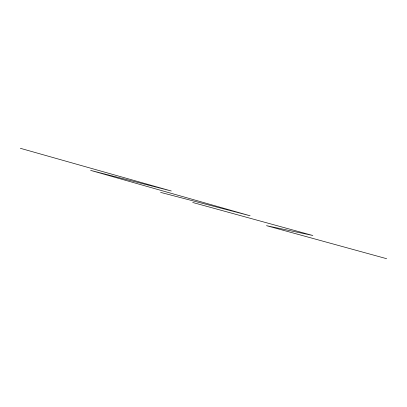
<?xml version="1.0" encoding="UTF-8"?>
<svg xmlns="http://www.w3.org/2000/svg" width="407" height="407" viewBox="0 0 407 407"><rect width="100%" height="100%" fill="white"/><g stroke="black" fill="none" stroke-linecap="round" stroke-linejoin="round"><path stroke-width="0.61" d="M160.612 192.394L250.157 215.786L90.588 170.38L171.327 191.005L20.35 148.301M192.679 202.472L312.886 235.511L266.443 225.661L386.65 258.699"/></g></svg>
